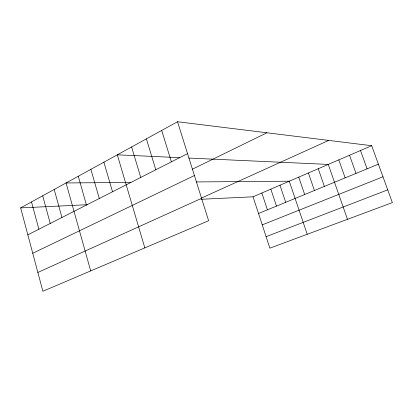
<?xml version="1.0" encoding="UTF-8"?>
<svg xmlns="http://www.w3.org/2000/svg" width="413" height="413" viewBox="0 0 413 413"><rect width="100%" height="100%" fill="white"/><g stroke="black" fill="none" stroke-linecap="round" stroke-linejoin="round"><path stroke-width="0.62" d="M177.528 121.747L208.617 220.738L42.875 291.253L20.65 207.894L177.528 121.747L371.695 145.717L392.35 202.618L269.87 248.167L253.045 196.8L201.028 199.283M27.831 234.832L187.543 153.641M192.195 169.299L266.906 132.779M32.751 253.272L194.42 175.53M201.281 198.137L328.696 140.41M37.862 272.456L201.58 198.338M253.045 196.8L371.695 145.717M258.512 213.495L378.401 164.188M262.24 224.868L382.975 176.785M266.096 236.659L387.714 189.851M20.65 207.894L87.184 204.719M130.9 182.448L66.059 182.959L90.695 270.907M196.34 181.937L289.27 181.204L307.22 234.274M179.583 157.647L117.318 154.813L144.829 247.877M188.824 158.065L328.268 164.415L347.472 219.308M360.508 150.533L367.09 168.84M349.543 155.252L356.006 173.393M338.799 159.877L345.149 177.864M318.242 168.731L324.37 186.408M308.403 172.97L314.432 190.496M298.749 177.125L304.675 194.508M279.968 185.21L285.703 202.313M270.83 189.144L276.473 206.108M261.857 193.005L267.412 209.835M161.684 130.446L171.395 161.85M146.388 138.845L155.804 169.779M131.608 146.961L140.745 177.43M103.895 162.18L112.522 191.782M90.891 169.325L99.285 198.508M78.284 176.248L86.451 205.034M54.201 189.469L61.95 217.491M42.689 195.793L50.241 223.443M31.512 201.931L38.874 229.22"/></g></svg>
